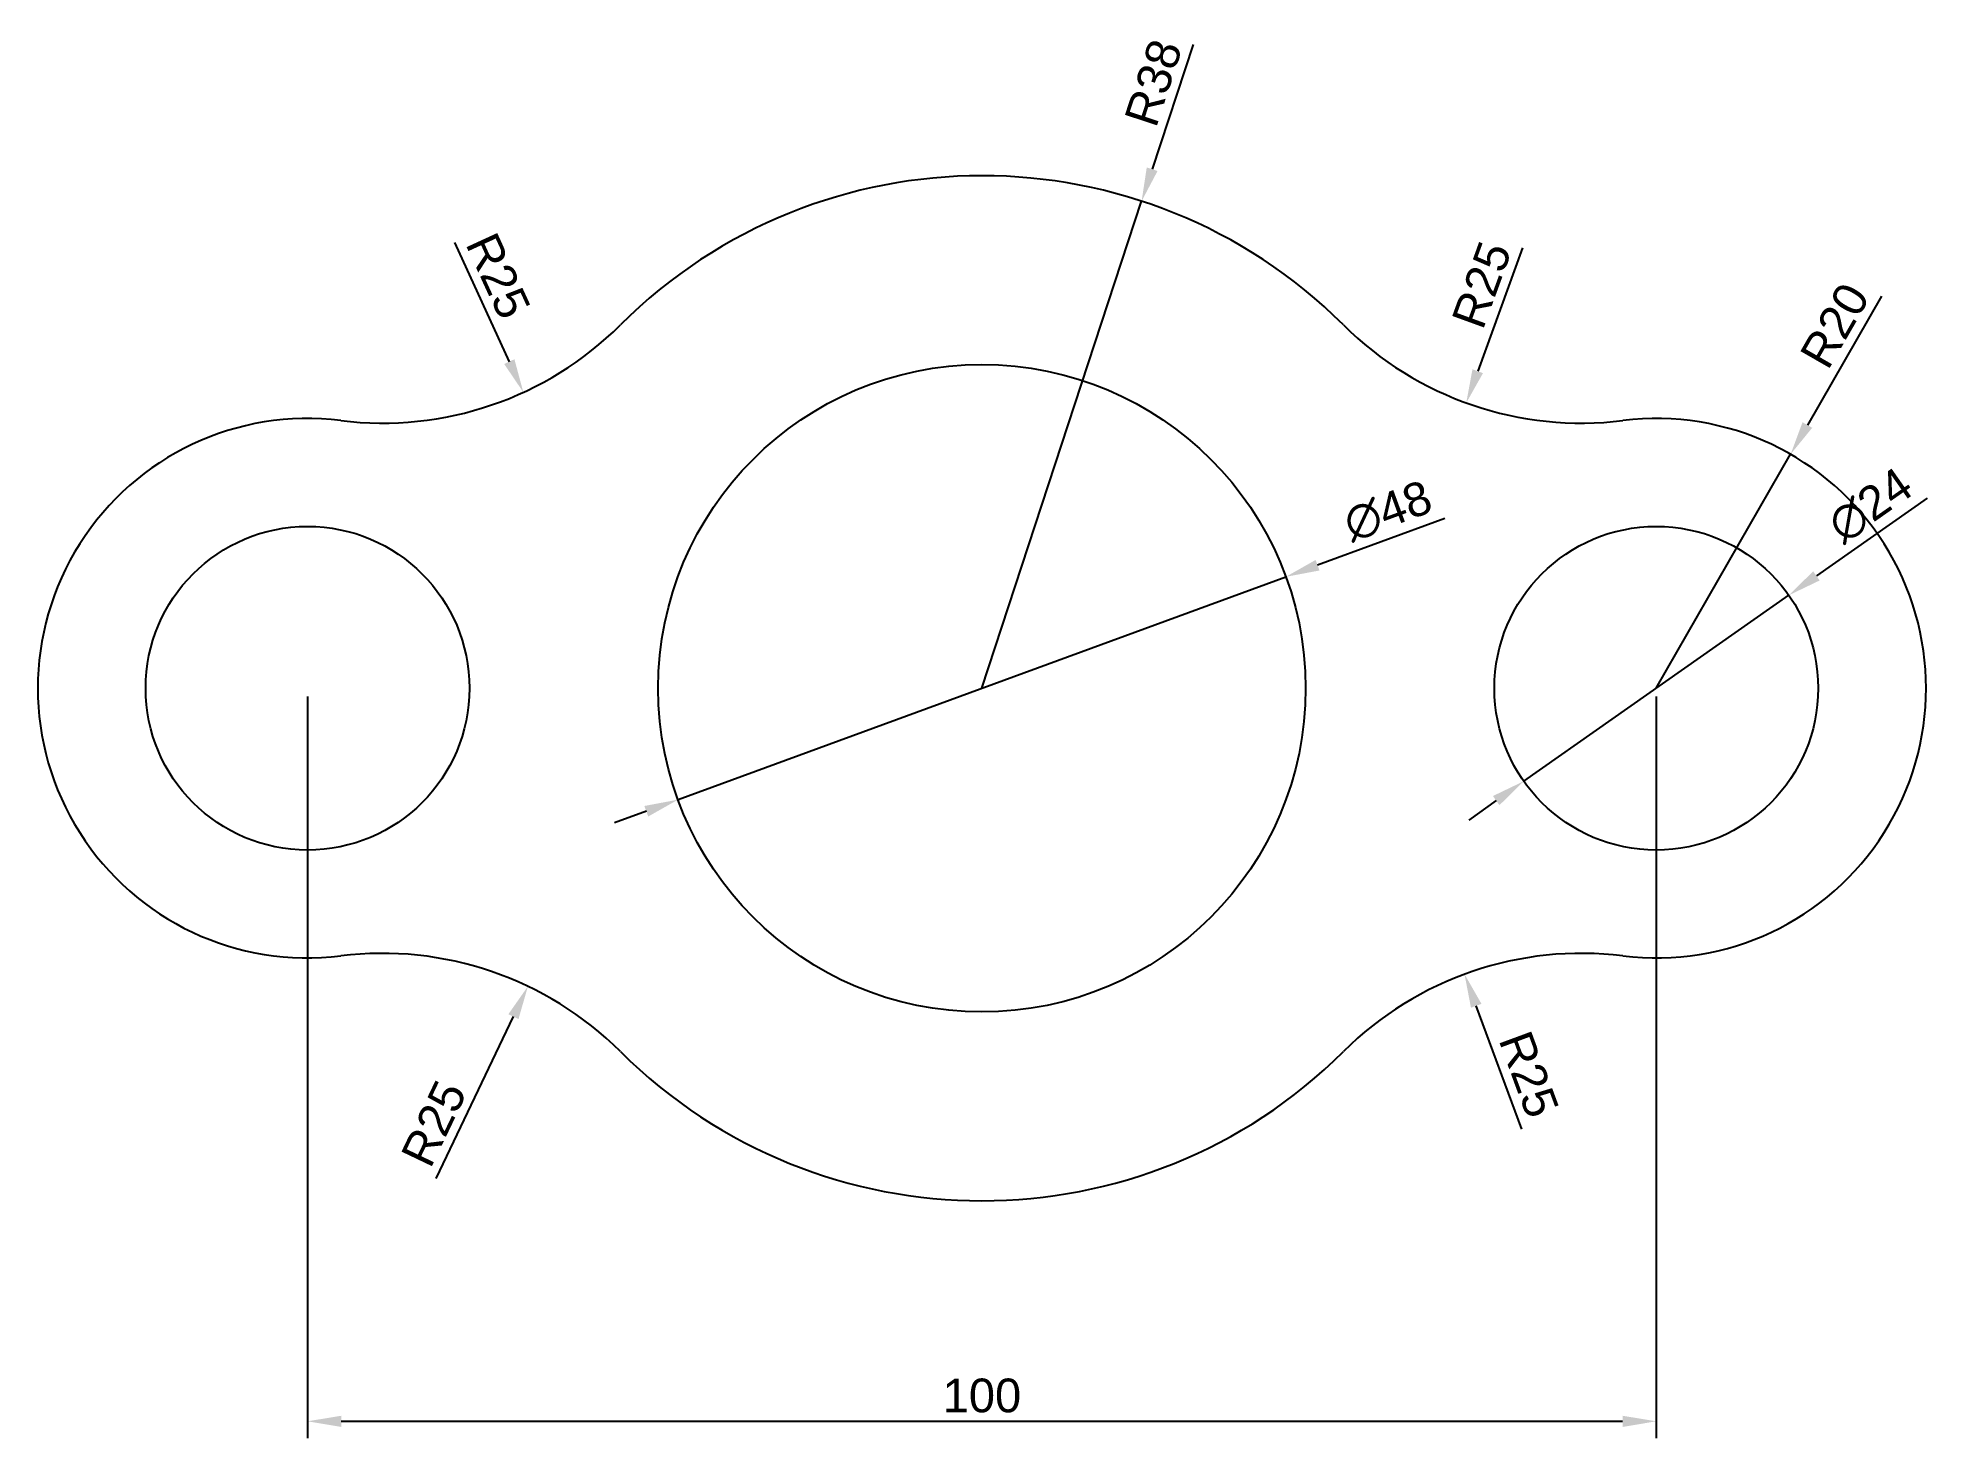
# Model space of a CAD drawing. Header units: millimetres. Extents: x 0 to 140, y 14 to 118.
import ezdxf

# ---------------------------------------------------------------- set-up
doc = ezdxf.new("R2010")
doc.units = ezdxf.units.MM
doc.styles.get("Standard").update_dxf_attribs({"font": 'arial.ttf'})
doc.dimstyles.new('ISO-25', dxfattribs={"dimtxt": 2.5, "dimasz": 2.5, "dimexe": 1.25, "dimexo": 0.625, "dimtad": 1, "dimtxsty": 'Standard', "dimcen": 2.5, "dimadec": 0, "dimazin": 0, "dimtfac": 1, "dimtmove": 0, "dimatfit": 3, "dimfxl": 1, "dimarcsym": 0})

# ---------------------------------------------------------------- blocks, each defined once
blk = doc.blocks.new('*D2')
at = {"color": 0, "lineweight": -2, "transparency": 16777216}
blk.add_line((30.89, 103.06), (34.96, 94.21), dxfattribs=at)
at = {"color": 0, "transparency": 16777216}
blk.add_solid([(35.34, 94.39), (34.58, 94.04), (36, 91.94)], dxfattribs=at)
at = {"layer": 'Defpoints', "color": 0, "transparency": 16777216}
for p in [(25.56, 114.66), (36, 91.94)]:
    blk.add_point(p, dxfattribs=at)
at = {"color": 0, "transparency": 16777216, "insert": (34.13, 100.57), "char_height": 2.5, "attachment_point": 5, "rotation": 294.6947}
blk.add_mtext('R25', dxfattribs=at)
blk = doc.blocks.new('*D3')
at = {"color": 0, "lineweight": -2, "transparency": 16777216}
blk.add_line((29.53, 33.64), (35.26, 45.65), dxfattribs=at)
at = {"color": 0, "transparency": 16777216}
blk.add_solid([(34.89, 45.83), (35.64, 45.47), (36.34, 47.9)], dxfattribs=at)
at = {"layer": 'Defpoints', "color": 0, "transparency": 16777216}
for p in [(36.34, 47.9), (25.56, 25.34)]:
    blk.add_point(p, dxfattribs=at)
at = {"color": 0, "transparency": 16777216, "insert": (29.37, 37.73), "char_height": 2.5, "attachment_point": 5, "rotation": 64.4556}
blk.add_mtext('R25', dxfattribs=at)
blk = doc.blocks.new('*D4')
at = {"color": 0, "lineweight": -2, "transparency": 16777216}
blk.add_line((110.02, 37.31), (106.65, 46.45), dxfattribs=at)
at = {"color": 0, "transparency": 16777216}
blk.add_solid([(107.04, 46.6), (106.26, 46.31), (105.78, 48.8)], dxfattribs=at)
at = {"layer": 'Defpoints', "color": 0, "transparency": 16777216}
for p in [(105.78, 48.8), (114.44, 25.34)]:
    blk.add_point(p, dxfattribs=at)
at = {"color": 0, "transparency": 16777216, "insert": (110.55, 41.37), "char_height": 2.5, "attachment_point": 5, "rotation": 290.2582}
blk.add_mtext('R25', dxfattribs=at)
blk = doc.blocks.new('*D5')
at = {"color": 0, "lineweight": -2, "transparency": 16777216}
blk.add_line((110.09, 102.66), (106.76, 93.51), dxfattribs=at)
at = {"color": 0, "transparency": 16777216}
blk.add_solid([(106.37, 93.65), (107.15, 93.36), (105.91, 91.16)], dxfattribs=at)
at = {"layer": 'Defpoints', "color": 0, "transparency": 16777216}
for p in [(114.44, 114.66), (105.91, 91.16)]:
    blk.add_point(p, dxfattribs=at)
at = {"color": 0, "transparency": 16777216, "insert": (107.06, 99.91), "char_height": 2.5, "attachment_point": 5, "rotation": 70.0413}
blk.add_mtext('R25', dxfattribs=at)
blk = doc.blocks.new('*D6')
at = {"color": 0, "lineweight": -2, "transparency": 16777216}
for p, q in [((20, 69.38), (20, 14.4)), ((120, 69.38), (120, 14.4)), ((22.5, 15.65), (117.5, 15.65))]:
    blk.add_line(p, q, dxfattribs=at)
at = {"color": 0, "transparency": 16777216}
for points in [[(22.5, 16.06), (22.5, 15.23), (20, 15.65)], [(117.5, 16.06), (117.5, 15.23), (120, 15.65)]]:
    blk.add_solid(points, dxfattribs=at)
at = {"layer": 'Defpoints', "color": 0, "transparency": 16777216}
for p in [(20, 70), (120, 70), (120, 15.65)]:
    blk.add_point(p, dxfattribs=at)
at = {"color": 0, "transparency": 16777216, "insert": (70, 17.55), "char_height": 2.5, "attachment_point": 5}
blk.add_mtext('100', dxfattribs=at)
blk = doc.blocks.new('*D7')
at = {"color": 0, "lineweight": -2, "transparency": 16777216}
for p, q in [((140.09, 84.1), (131.87, 78.33)), ((110.18, 63.11), (129.82, 76.89)), ((108.13, 61.67), (106.09, 60.23))]:
    blk.add_line(p, q, dxfattribs=at)
at = {"color": 0, "transparency": 16777216}
for points in [[(131.63, 78.67), (132.11, 77.99), (129.82, 76.89)], [(107.89, 62.01), (108.37, 61.33), (110.18, 63.11)]]:
    blk.add_solid(points, dxfattribs=at)
at = {"layer": 'Defpoints', "color": 0, "transparency": 16777216}
for p in [(129.82, 76.89), (110.18, 63.11)]:
    blk.add_point(p, dxfattribs=at)
at = {"color": 0, "transparency": 16777216, "insert": (135.87, 83.55), "char_height": 2.5, "attachment_point": 5, "rotation": 35.0699}
blk.add_mtext('∅24', dxfattribs=at)
blk = doc.blocks.new('*D8')
at = {"color": 0, "lineweight": -2, "transparency": 16777216}
for p, q in [((136.69, 99.07), (131.2, 89.51)), ((120, 70), (129.96, 87.35))]:
    blk.add_line(p, q, dxfattribs=at)
at = {"color": 0, "transparency": 16777216}
blk.add_solid([(130.84, 89.72), (131.56, 89.31), (129.96, 87.35)], dxfattribs=at)
at = {"layer": 'Defpoints', "color": 0, "transparency": 16777216}
for p in [(129.96, 87.35), (120, 70)]:
    blk.add_point(p, dxfattribs=at)
at = {"color": 0, "transparency": 16777216, "insert": (133.24, 96.89), "char_height": 2.5, "attachment_point": 5, "rotation": 60.1482}
blk.add_mtext('R20', dxfattribs=at)
blk = doc.blocks.new('*D9')
at = {"color": 0, "lineweight": -2, "transparency": 16777216}
for p, q in [((104.32, 82.58), (94.88, 79.12)), ((47.47, 61.74), (92.53, 78.26)), ((45.12, 60.88), (42.77, 60.02))]:
    blk.add_line(p, q, dxfattribs=at)
at = {"color": 0, "transparency": 16777216}
for points in [[(94.74, 79.51), (95.03, 78.73), (92.53, 78.26)], [(44.97, 61.27), (45.26, 60.49), (47.47, 61.74)]]:
    blk.add_solid(points, dxfattribs=at)
at = {"layer": 'Defpoints', "color": 0, "transparency": 16777216}
for p in [(92.53, 78.26), (47.47, 61.74)]:
    blk.add_point(p, dxfattribs=at)
at = {"color": 0, "transparency": 16777216, "insert": (100.1, 83.13), "char_height": 2.5, "attachment_point": 5, "rotation": 20.1235}
blk.add_mtext('∅48', dxfattribs=at)
blk = doc.blocks.new('*D10')
at = {"color": 0, "lineweight": -2, "transparency": 16777216}
for p, q in [((85.65, 117.73), (82.62, 108.48)), ((70, 70), (81.84, 106.11))]:
    blk.add_line(p, q, dxfattribs=at)
at = {"color": 0, "transparency": 16777216}
blk.add_solid([(82.22, 108.61), (83.02, 108.35), (81.84, 106.11)], dxfattribs=at)
at = {"layer": 'Defpoints', "color": 0, "transparency": 16777216}
for p in [(81.84, 106.11), (70, 70)]:
    blk.add_point(p, dxfattribs=at)
at = {"color": 0, "transparency": 16777216, "insert": (82.72, 114.89), "char_height": 2.5, "attachment_point": 5, "rotation": 71.8448}
blk.add_mtext('R38', dxfattribs=at)

msp = doc.modelspace()

# ---------------------------------------------------------------- linework, layer by layer
for centre, radius in [((70, 70), 24), ((20, 70), 12), ((120, 70), 12)]:
    msp.add_circle(centre, radius)
for centre, radius, start, end in [((70, 70), 38, 45.13839, 134.86161), ((25.56, 114.655), 25, 262.90265, 314.86161), ((114.44, 114.655), 25, 225.13839, 277.09735), ((20, 70), 20, 82.90265, 277.09735), ((120, 70), 20, 262.90265, 97.09735), ((25.56, 25.345), 25, 45.13839, 97.09735), ((114.44, 25.345), 25, 82.90265, 134.86161), ((70, 70), 38, 225.13839, 314.86161)]:
    msp.add_arc(centre, radius, start, end)

# ---------------------------------------------------------------- dimensions: what is measured, and where the dimension line sits
dim = msp.add_radius_dim(center=(70, 70), mpoint=(81.84, 106.108), dimstyle='ISO-25')
dim.commit()
dim.dimension.update_dxf_attribs({"geometry": '*D10', "text_midpoint": (82.717, 114.887)})
for center, mpoint, picture, middle in [((25.56, 114.655), (36.005, 91.942), '*D2', (32.403, 99.774)), ((114.44, 114.655), (105.906, 91.157), '*D5', (108.849, 99.26)), ((120, 70), (129.955, 87.346), '*D8', (134.89, 95.945)), ((25.56, 25.345), (36.34, 47.901), '*D3', (31.088, 36.911)), ((114.44, 25.345), (105.784, 48.798), '*D4', (108.769, 40.71))]:
    dim = msp.add_radius_dim(center=center, mpoint=mpoint, dimstyle='ISO-25')
    dim.commit()
    dim.dimension.update_dxf_attribs({"geometry": picture, "text_midpoint": middle, "dimtype": 164})
dim = msp.add_diameter_dim_2p(p1=(110.179, 63.105), p2=(129.821, 76.895), dimstyle='ISO-25')
dim.commit()
dim.dimension.update_dxf_attribs({"geometry": '*D7', "text_midpoint": (137, 81.934), "dimtype": 163})
dim = msp.add_diameter_dim_2p(p1=(47.465, 61.743), p2=(92.535, 78.257), dimstyle='ISO-25')
dim.commit()
dim.dimension.update_dxf_attribs({"geometry": '*D9', "text_midpoint": (100.777, 81.277)})
dim = msp.add_linear_dim(base=(120, 15.646), p1=(20, 70), p2=(120, 70), dimstyle='ISO-25')
dim.commit()
dim.dimension.update_dxf_attribs({"geometry": '*D6', "text_midpoint": (70, 17.547)})

doc.saveas('drawing.dxf')
